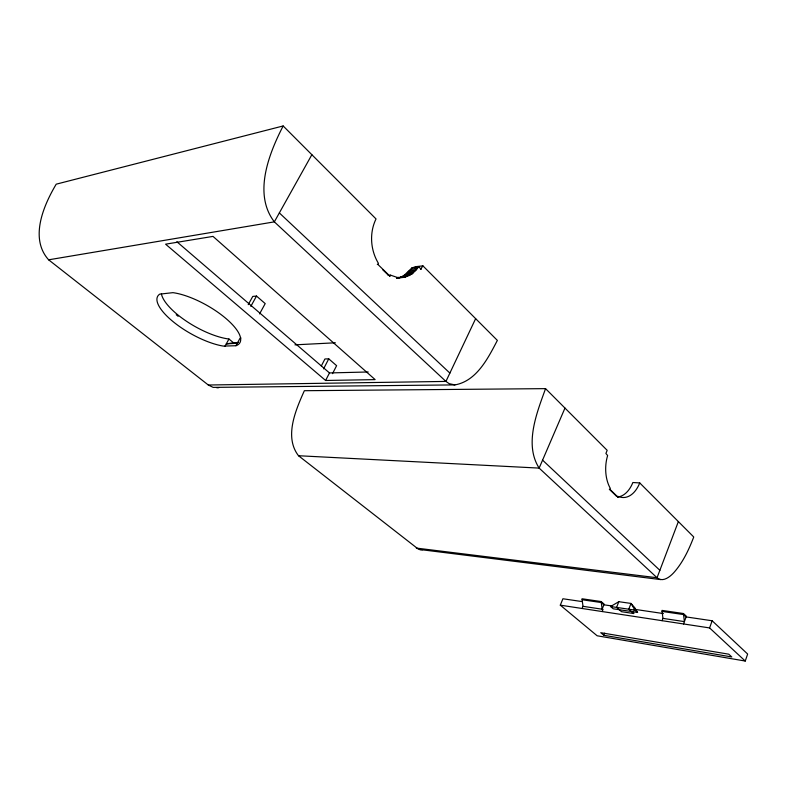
<?xml version="1.0" encoding="UTF-8"?>
<svg xmlns="http://www.w3.org/2000/svg" width="787" height="787" viewBox="0 0 787 787"><rect width="100%" height="100%" fill="white"/><g stroke="black" fill="none" stroke-linecap="round" stroke-linejoin="round"><path stroke-width="1.18" d="M582.311 601.612L562.912 598.759L560.305 605.164L597.146 635.778L745.25 661.041L747.65 654.046L712.156 620.766L686.116 616.919L683.559 614.568L662.083 611.43M415.074 268.337L415.93 266.636L422.904 265.858L497.364 340.397C488.068 358.164 476.647 381.085 454.906 384.902L213.139 387.381L208.309 385.01L48.627 259.818C29.345 238.402 43.521 205.496 56.211 184.178L283.153 125.959L376.029 218.934C369.192 232.873 370.431 250.207 378.449 263.389L377.317 264.521M745.25 661.041L709.599 627.928L712.156 620.766M683.539 623.963L686.372 616.221L683.431 613.526L661.956 610.397L662.939 618.375L662.074 620.687M678.364 521.584L657.047 577.747C663.057 582.872 670.593 576.389 674.587 571.765C683.283 561.643 689.009 549.356 693.75 536.99L639.742 482.923L632.856 482.529A29.709 18.544 -87.5 0 1 617.638 496.99M603.836 635.286L600.747 632.699L728.782 654.194L731.782 656.958L603.836 635.286L604.662 633.171M618.818 601.691L610.584 606.521L613.221 608.804L637.578 612.434L634.834 607.81L630.997 603.432L618.818 601.691L616.605 607.407L621.523 611.696L633.692 613.526L633.397 611.125M602.173 611.548L603.039 609.345L583 606.315L581.996 598.769L601.15 601.553L604.141 604.141L602.144 609.207L601.15 601.553M582.134 608.499L583 606.315M617.746 497.433L618.71 496.528L619.723 496.922A29.857 18.524 -87.5 0 0 639.742 482.923M618.326 497.473L609.945 489.347L610.328 488.393L609.64 487.133A29.857 18.524 -87.5 0 1 607.633 455.525L605.901 453.46L607.18 450.331L545.558 388.64L304.353 390.706C295.804 409.909 283.9 436.824 298.499 455.732L418.625 549.356L660.618 579.586M545.558 388.64C536.911 412.575 524.004 444.448 539.144 468.098L657.047 577.747L416.293 548.077M564.977 408.079L539.144 468.098L298.499 455.732M475.643 318.646L445.934 381.42L208.309 385.01M420.612 269.341L422.904 265.858M389.457 276.276L390.578 275.165L397.219 277.418L404.125 277.339L412.093 273.866L418.782 266.872L421.193 269.282M332.517 373.668L336.61 365.67L328.75 358.833L324.933 358.97L321.322 365.975M325.611 380.485L375.143 379.619L213.011 236.395L165.595 244.177L325.611 380.485L329.487 372.93L368.188 371.985M323.575 368.867L328.75 358.833M259.572 313.895L265.199 303.605L256.513 296.05L252.765 296.424L248.22 304.658M235.923 345.729L236.838 345.375A47.2 16.281 29.4 0 0 224.777 317.515A47.2 16.281 29.4 0 0 172.943 292.656L159.771 294.131A47.2 16.281 29.4 0 0 173.199 321.735A47.2 16.281 29.4 0 0 223.351 346.093L235.923 345.729L239.966 338.361L240.891 337.987M283.153 125.959C268.947 153.593 252.902 193.986 274.348 221.855L445.934 381.42L449.2 383.672L454.906 384.902M224.944 346.319L228.968 339.02L233.493 342.758L238.392 342.483M250.827 306.379L256.513 296.05M311.868 154.705L274.348 221.855L48.627 259.818M397.16 278.057C406.692 277.89 409.112 265.052 418.782 266.872M233.493 342.758L226.292 343.88L237.271 343.27M411.601 267.826L418.576 267.059M410.46 269.42L417.435 268.652M409.23 270.895L416.205 270.138M407.932 272.253L414.906 271.505M388.257 275.411L390.578 275.165M406.564 273.492L413.529 272.755M405.118 274.604L412.093 273.866M403.623 275.578L410.588 274.85M402.078 276.414L409.043 275.686M400.475 277.103L407.44 276.385M396.648 277.87L405.797 276.935M396.618 278.185L404.125 277.339M216.858 387.804L218.835 387.666M422.708 549.719L419.914 549.69M294.948 344.844L335.36 342.788M609.945 489.347L609.364 489.307L616.073 495.81M616.408 496.371L618.71 496.528M228.968 339.02L227.374 338.803A47.082 16.527 29.5 0 1 185.565 320.634A47.082 16.527 29.5 0 1 161.394 293.787M582.124 599.753L601.278 602.547L603.875 604.8L612.384 606.049M634.273 609.276L663.441 613.575M610.584 606.521L634.952 610.122L637.578 612.434M662.939 618.375L684.405 621.612L683.431 613.526M560.305 605.164L709.599 627.928M176.229 314.741L178.128 316.285M176.868 241.737L329.487 372.93M633.692 613.526L628.783 609.207L630.997 603.432L634.952 610.122M279.346 212.913L449.879 373.087M542.568 460.139L659.87 570.309M377.898 264.452L390.037 276.217M382.521 269.557L388.591 275.44"/></g></svg>
